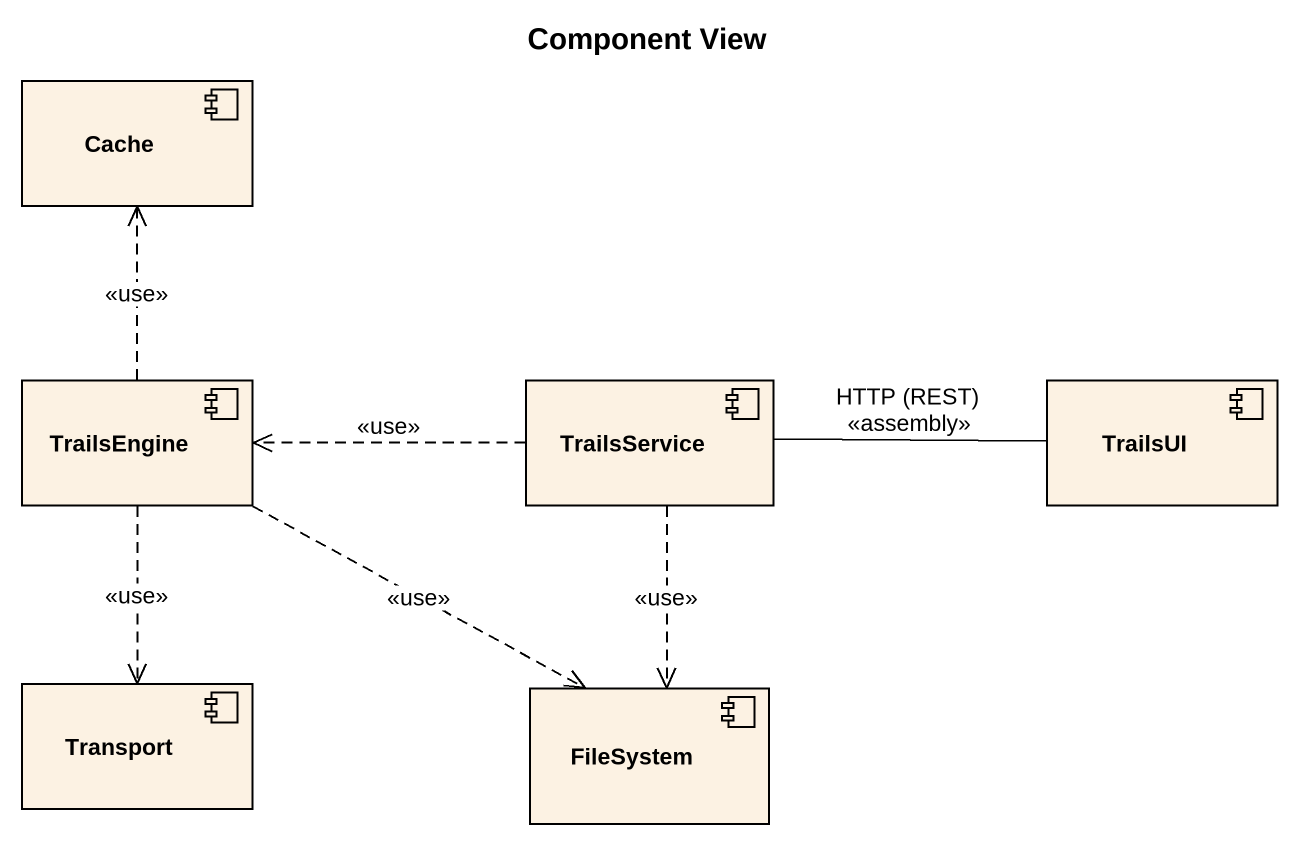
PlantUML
@startuml
title Component View
component Cache
component TrailsEngine
component TrailsService
component TrailsUI
component Transport
component FileSystem
TrailsEngine .up.> Cache : <<use>>
TrailsEngine ..> Transport : <<use>>
TrailsEngine ..> FileSystem : <<use>>
TrailsService .left.> TrailsEngine : <<use>>
TrailsService -right- TrailsUI : HTTP (REST)\n<<assembly>>
TrailsService ..> FileSystem : <<use>>
@enduml
